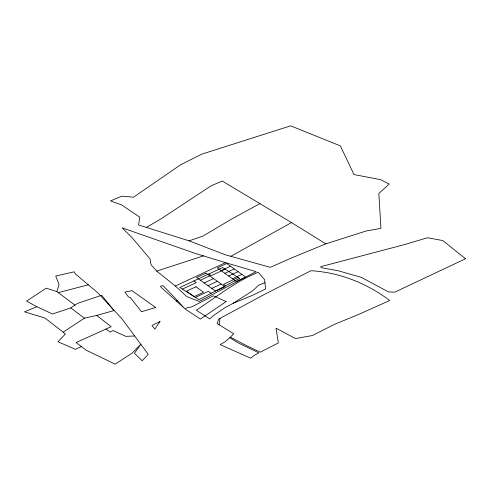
<?xml version="1.0" encoding="UTF-8"?>
<svg xmlns="http://www.w3.org/2000/svg" width="490" height="490" viewBox="0 0 490 490"><rect width="100%" height="100%" fill="white"/><g stroke="black" fill="none" stroke-linecap="round" stroke-linejoin="round"><path stroke-width="0.73" d="M219.14 324.809L219.973 318.414L264.318 294.459L310.997 270.707L312.001 270.78C340.244 272.679 367.182 283.49 389.691 300.511L358.833 314.335L334.394 324.392L312.289 335.558L295.433 338.559L276.023 328.171L278.357 342.939L260.288 352.157L246.403 345.597L230.367 337.145L233.706 333.819L217.174 323.596L218.663 319.119L219.973 318.414M75.105 305.227L56.889 291.611L59.051 284.47L55.689 276.048L74.149 271.821L75.509 274.014L97.933 292.959L121.814 318.629L148.268 354.35L142.143 360.738L134.45 353.235L140.942 344.25L131.933 353.278L115.193 364.162L86.228 350.221L76.073 342.535L111.169 326.707L96.708 315.425L84.378 318.182L63.173 332.165L44.908 317.998L24.5 311.848L36.811 306.722L52.497 313.986L70.787 307.898L77.475 303.408L101.693 295.237L113.943 310.593L96.708 315.425M233.197 303.261L252.27 295.427L265.666 288.922L264.588 279.625L258.206 272.269C235.635 281.481 216.482 296.836 196.349 310.231L209.689 318.904L214.516 314.856L224.91 307.732L233.197 303.261L253.067 290.509L258.457 285.223L264.949 282.761M146.357 227.415L160.408 219.232L211.153 185.784L222.276 181.037L291.501 222.583L325.795 243.873L366.287 230.962L380.938 228.328L378.844 193.47L389.207 184.007L380.497 179.646L353.994 174.569L340.342 145.855L290.637 125.838L201.751 154.148L180.455 164.897L133.543 197.188L121.814 196.178L110.501 200.888L121.753 204.985L139.803 217.18L138.572 224.959L189.091 240.847L225.069 254.714L270.29 267.332L292.181 257.685L325.795 243.873M230.949 256.233L291.501 222.583M259.963 203.577L231.176 219.318L202.976 236.07L189.091 240.847M81.34 346.528L75.436 349.382L57.924 341.702L65.409 334.002L63.173 332.165M175.328 286.007L225.486 262.646L256.074 271.638L199.197 301.454L186.898 296.658L175.328 286.007L156.72 271.105L151.226 264.918L150.375 261.966L150.197 259.143L132.018 237.595L122.108 227.832L194.879 253.281L225.486 262.646M200.373 280.256L209.781 275.87M221.076 270.609L230.49 266.229M182.36 289.118L196.233 282.657L193.869 280.96M225.137 269.194L211.288 275.637L208.924 273.947M204.171 282.969L213.579 278.589M224.873 273.328L234.281 268.943M207.962 285.688L217.376 281.303M228.671 276.042L238.079 271.662M211.76 288.408L221.174 284.022M232.468 278.761L241.876 274.375M195.388 297.399L208.379 291.348L211.129 293.314M238.165 277.475L223.44 284.335L225.48 285.793M156.72 271.105L203.595 255.835M176.339 301.068L177.515 300.707L184.607 308.443L161.216 287.44L160.493 286.172L163.09 285.695L177.515 300.707M58.451 292.591L88.261 284.819M134.67 335.981L125.85 336.354L113.025 330.536L110.042 332.067L106.054 329.029M56.889 291.611L46.232 288.163L26.558 301.081L36.811 306.722M70.787 307.898L84.378 318.182M159.973 321.514L154.865 329.133L152.023 325.519L159.973 321.514M229.816 337.696L225.302 341.634L220.206 344.635L250.635 358.208L254.096 355.422L258.916 352.88L237.613 342.614L229.816 337.696M226.117 301.564L200.379 319.088L185.018 308.89L187.48 307.598L191.351 307.046L213.395 295.795L226.117 301.564M239.598 278.387L198.977 299.684L179.818 287.507L222.595 267.577L239.598 278.387M465.5 258.769L394.793 292.156L388.441 291.887L361.351 277.389L338.039 270.707L321.122 267.705L320.742 266.683L403.895 244.767L427.507 237.754L442.801 240.553L465.5 258.769M205.984 273.157L196.576 277.536L215.557 291.121L224.971 286.736L205.984 273.157M226.692 263.51L217.278 267.895L236.26 281.474L245.674 277.095L226.692 263.51M195.963 286.797L186.549 291.176L194.144 296.609L203.552 292.23L195.963 286.797M155.587 307.481L141.5 311.769L130.328 297.516L128.527 297.007L124.877 292.132L131.982 290.656L155.587 307.481"/></g></svg>
